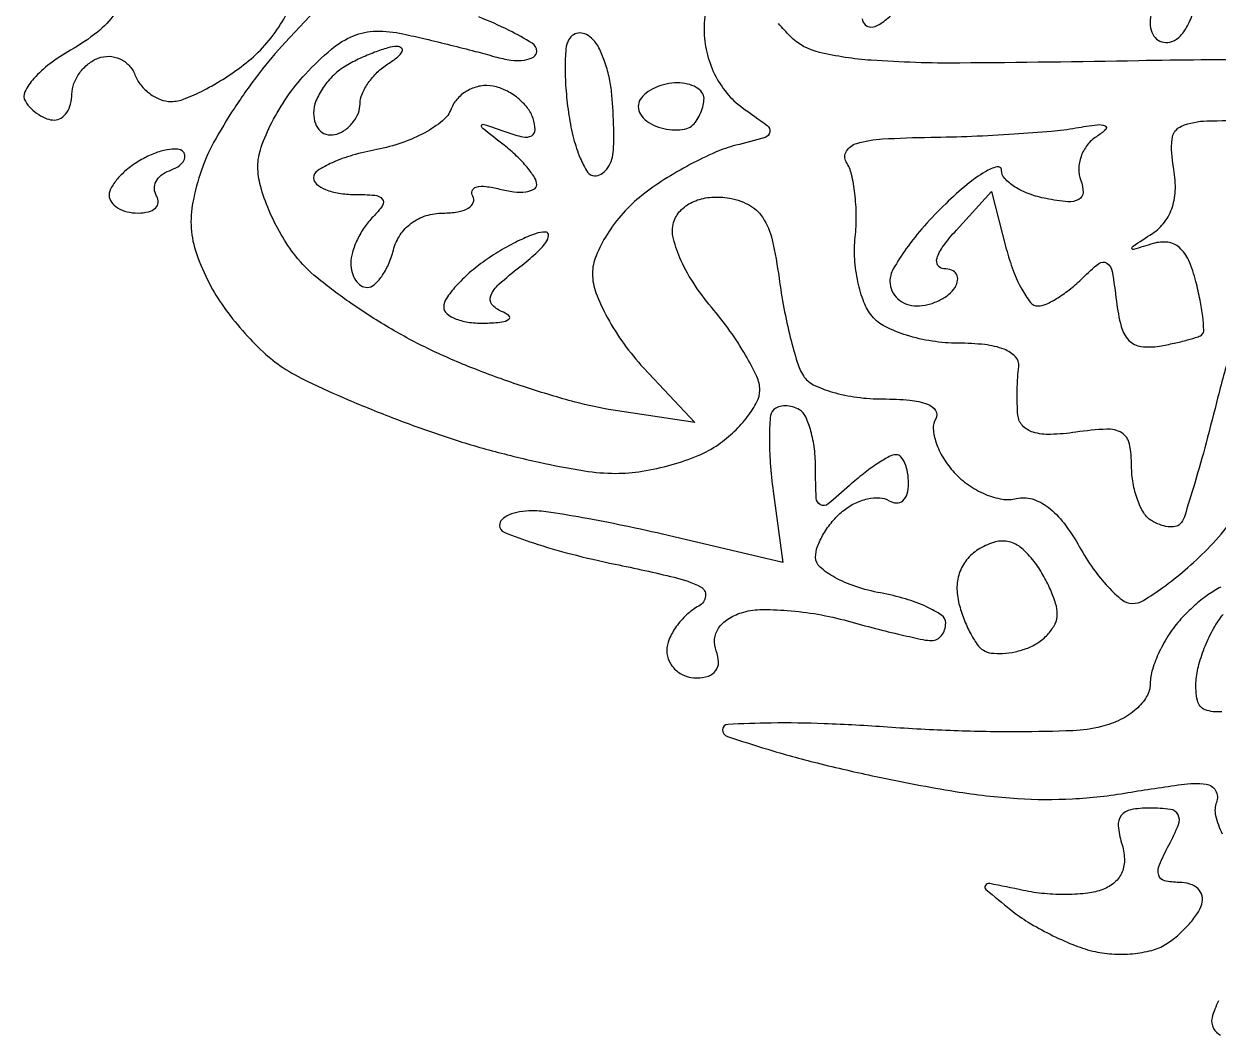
# Model space of a CAD drawing. Extents: x 3.4 to 43.8, y 4.7 to 62.8.
# Drawn here: x 8.75 to 14.18, y 13.01 to 17.61 of the extents above; entities that cross this region are included whole.
import ezdxf

# ---------------------------------------------------------------- set-up
doc = ezdxf.new("R2010")
doc.units = 0
doc.header["$MEASUREMENT"] = 0

msp = doc.modelspace()

# ---------------------------------------------------------------- linework, layer by layer
for points in [[(14.088682, 17.9352, 0.181742), (14.081447, 17.93248, 0.003466), (14.050921, 17.905378, 0.007933), (14.015641, 17.872588, 0.005171), (13.97592, 17.83368, 0.049738), (13.937062, 17.786213, 0.037956), (13.904221, 17.727604, 0.038928), (13.881734, 17.667321, 0.06992), (13.8744, 17.61513, 0.088783), (13.881945, 17.572972, 0.129074), (13.903509, 17.542181, 0.141529), (13.935752, 17.527706, 0.116144), (13.973494, 17.531131, 0.134669), (14.012464, 17.557194, 0.059385), (14.047494, 17.608956, 0.052698), (14.073681, 17.676266, 0.048085), (14.086256, 17.749681, 0.005651), (14.090689, 17.820819, 0.009465), (14.092606, 17.880704, 0.003569), (14.092905, 17.930982, 0.413862)], [(11.338634, 17.540721, 0.083256), (11.309603, 17.562405, 0.119412), (11.278523, 17.569935, 0.136095), (11.250349, 17.562122, 0.124844), (11.229122, 17.540721, 0.114019), (11.215334, 17.497059, 0.019746), (11.211905, 17.409937, 0.020576), (11.216225, 17.305409, 0.017134), (11.229175, 17.19495, 0.025098), (11.250655, 17.089617, 0.037629), (11.280748, 17.000767, 0.04248), (11.314342, 16.937279, 0.255126), (11.346002, 16.92, 0.134777), (11.37537, 16.928063, 0.090085), (11.401831, 16.951064, 0.078467), (11.421402, 16.98533, 0.067717), (11.430742, 17.02575, 0.021257), (11.433324, 17.078024, 0.008361), (11.432612, 17.150138, 0.008258), (11.429246, 17.228171, 0.01021), (11.423428, 17.3007, 0.031337), (11.411911, 17.370673, 0.028461), (11.391484, 17.441001, 0.029599), (11.365863, 17.501808, 0.076446)], [(10.4481, 17.508332, 0.065375), (10.405626, 17.502101, 0.02089), (10.344862, 17.4821, 0.020446), (10.278341, 17.453924, 0.021472), (10.21545, 17.420824, 0.058928), (10.158823, 17.378209, 0.051803), (10.11089, 17.32181, 0.054683), (10.078238, 17.26084, 0.095894), (10.0674, 17.204846, 0.084909), (10.075417, 17.157975, 0.126344), (10.098464, 17.123568, 0.142791), (10.132888, 17.107126, 0.121513), (10.17315, 17.11035, 0.079842), (10.213569, 17.131449, 0.068384), (10.247836, 17.165145, 0.070212), (10.270978, 17.205841, 0.094494), (10.2789, 17.247386, -0.101398), (10.288082, 17.2922, -0.051209), (10.316177, 17.342836, -0.047886), (10.357257, 17.391158, -0.051749), (10.4058, 17.42939, 0.026676), (10.449374, 17.460305, 0.10248), (10.470572, 17.48567, 0.35071), (10.467703, 17.501194, 0.184183)], [(11.722093, 17.343, 0.055887), (11.67199, 17.337382, 0.049696), (11.622246, 17.320753, 0.052635), (11.580191, 17.296275, 0.096533), (11.553379, 17.267265, 0.149708), (11.544885, 17.234863, 0.123524), (11.555026, 17.200459, 0.099406), (11.583048, 17.169185, 0.069014), (11.624715, 17.146194, 0.047781), (11.673657, 17.1326, 0.051658), (11.723009, 17.129031, 0.057874), (11.765526, 17.13531, 0.131535), (11.793429, 17.151429, 0.058539), (11.812794, 17.17595, 0.038979), (11.829145, 17.207854, 0.039051), (11.840306, 17.241807, 0.059958), (11.844, 17.2725, 0.168769), (11.834655, 17.299397, 0.094708), (11.80819, 17.322291, 0.075392), (11.768725, 17.337771, 0.055888)], [(10.884984, 17.328102, 0.09102), (10.827221, 17.328681, 0.081116), (10.770444, 17.309018, 0.081919), (10.723341, 17.272556, 0.095834), (10.693476, 17.224654, -0.131427), (10.654249, 17.1706, -0.045371), (10.573433, 17.116373, -0.041321), (10.469217, 17.070117, -0.037438), (10.355332, 17.039786, 0.023714), (10.245024, 17.013625, 0.035391), (10.15198, 16.979551, 0.038685), (10.085013, 16.943044, 0.253836), (10.0674, 16.910585, 0.224914), (10.081039, 16.881798, 0.075632), (10.122073, 16.857486, 0.057541), (10.182248, 16.840899, 0.03852), (10.25352, 16.8354, -0.02009), (10.34609, 16.831679, -0.201593), (10.379715, 16.81425, -0.338229), (10.380958, 16.784984, -0.043912), (10.33812, 16.73388, 0.047088), (10.299265, 16.686926, 0.037433), (10.266422, 16.629875, 0.038655), (10.243899, 16.571849, 0.073375), (10.2366, 16.52238, 0.066163), (10.242188, 16.480338, 0.083337), (10.258553, 16.444707, 0.099278), (10.282834, 16.420876, 0.145549), (10.311333, 16.4124, 0.181596), (10.343152, 16.42435, 0.059916), (10.377111, 16.462103, 0.050447), (10.407876, 16.51684, 0.038887), (10.430313, 16.5816, -0.081675), (10.461137, 16.650852, -0.087007), (10.511991, 16.704861, -0.085457), (10.579026, 16.73903, -0.075364), (10.656673, 16.7508, 0.040941), (10.723187, 16.756255, 0.088732), (10.771363, 16.773334, 0.165777), (10.793664, 16.798528, 0.241954), (10.791376, 16.82751, -0.236417), (10.789164, 16.852225, -0.238295), (10.80763, 16.868681, -0.095442), (10.851367, 16.871735, -0.033809), (10.913283, 16.859943, 0.033867), (10.978184, 16.847591, 0.059135), (11.032863, 16.84747, 0.089062), (11.069699, 16.858605, 0.282036), (11.0826, 16.879656, 0.142534), (11.073282, 16.91168, 0.031003), (11.03911, 16.958714, 0.029941), (10.991225, 17.0101, 0.024797), (10.93455, 17.058931, -0.00202), (10.837024, 17.135508, -0.280364), (10.832093, 17.148832, -0.454037), (10.841473, 17.154279, -0.002776), (10.946094, 17.118227, 0.030576), (11.020133, 17.097235, 0.17695), (11.059754, 17.102622, 0.287246), (11.075316, 17.12943, 0.07212), (11.065983, 17.181469, 0.086195), (11.040359, 17.229116, 0.056191), (10.996437, 17.273725, 0.054628), (10.941975, 17.308768, 0.067862)], [(9.474495, 17.028973, 0.20043), (9.447767, 17.041549, 0.056465), (9.40084, 17.038323, 0.047395), (9.34371, 17.022133, 0.034845), (9.284145, 16.994051, 0.038313), (9.227764, 16.956562, 0.043019), (9.180083, 16.912198, 0.047664), (9.147036, 16.86783, 0.137081), (9.1368, 16.831196, 0.160988), (9.146936, 16.800531, 0.096525), (9.175544, 16.774416, 0.078033), (9.218251, 16.756778, 0.059048), (9.268693, 16.7508, 0.059426), (9.31576, 16.756414, 0.127308), (9.347795, 16.773529, 0.191306), (9.359987, 16.798844, 0.157368), (9.352766, 16.828174, -0.129812), (9.342894, 16.860614, -0.127277), (9.350212, 16.893966, -0.110205), (9.374239, 16.923156, -0.080085), (9.411223, 16.943492, 0.051848), (9.448807, 16.961487, 0.096163), (9.473648, 16.984254, 0.148273), (9.48206, 17.007823, 0.198492)], [(11.122574, 16.664319, 0.093648), (11.07707, 16.656736, 0.022316), (11.005951, 16.626961, 0.022173), (10.925987, 16.584775, 0.020308), (10.847624, 16.534503, 0.026292), (10.775647, 16.478227, 0.031994), (10.714832, 16.41805, 0.033625), (10.671576, 16.362255, 0.149156), (10.6596, 16.323003, 0.223868), (10.673752, 16.292979, 0.080945), (10.715515, 16.268604, 0.060516), (10.777059, 16.253159, 0.04004), (10.84995, 16.249879, 0.017389), (10.923929, 16.255055, 0.134592), (10.955924, 16.267545, 0.496035), (10.956089, 16.283943, 0.070835), (10.921921, 16.303439, -0.128585), (10.879024, 16.334903, -0.275993), (10.873364, 16.374041, -0.111594), (10.910879, 16.426898, -0.018963), (11.006521, 16.506379, 0.019949), (11.078631, 16.566545, 0.050508), (11.12434, 16.617148, 0.138806), (11.13629, 16.649103, 0.432006)], [(12.2788, 15.855207, 0.068754), (12.247579, 15.869011, 0.070587), (12.214068, 15.873666, 0.077478), (12.183462, 15.868805, 0.118859), (12.160666, 15.854866, 0.179953), (12.14507, 15.820798, 0.017059), (12.141425, 15.727593, 0.020096), (12.145469, 15.612771, 0.014485), (12.158826, 15.485257), (12.20232, 15.160982), (11.70591, 15.27777, 0.005811), (11.505001, 15.322579, 0.006641), (11.311831, 15.360639, 0.006057), (11.14728, 15.38874, 0.037043), (11.06145, 15.395878, 0.043781), (11.004774, 15.391416, 0.063898), (10.95689, 15.376933, 0.084087), (10.924505, 15.355291, 0.206331), (10.9134, 15.329526, 0.308296), (10.934659, 15.298325, 0.012818), (11.068055, 15.249788, 0.018359), (11.238079, 15.199678, 0.011554), (11.439886, 15.153109, -0.007368), (11.708277, 15.093537, -0.057677), (11.828308, 15.049942, -0.31782), (11.850877, 15.007808, -0.2386), (11.820586, 14.962779, 0.05798), (11.764827, 14.922461, 0.052323), (11.717625, 14.869116, 0.055625), (11.685467, 14.811449, 0.099718), (11.6748, 14.758496, 0.11002), (11.685226, 14.711688, 0.099902), (11.714736, 14.671842, 0.095023), (11.758845, 14.645118, 0.089045), (11.810751, 14.6358, 0.078342), (11.863781, 14.64416, 0.158935), (11.897584, 14.668701, 0.164671), (11.909711, 14.70774, 0.085503), (11.899668, 14.758369, -0.116001), (11.892404, 14.811675, -0.122688), (11.909981, 14.861414, -0.104296), (11.952033, 14.902941, -0.066081), (12.014611, 14.932348, -0.072156), (12.098557, 14.946177, -0.024211), (12.223054, 14.94254, -0.023512), (12.362285, 14.925096, -0.024812), (12.496744, 14.894851, 0.004581), (12.623989, 14.860768, 0.005909), (12.741493, 14.831921, 0.004573), (12.840252, 14.809861, 0.05084), (12.88035, 14.805472, 0.126788), (12.904546, 14.811516, 0.101604), (12.925162, 14.828864, 0.09046), (12.939018, 14.854947, 0.077125), (12.9438, 14.885767, 0.248969), (12.925357, 14.920509, 0.040853), (12.856821, 14.959125, 0.036741), (12.76113, 14.994924, 0.02478), (12.6477, 15.022082, -0.032953), (12.53432, 15.051193, -0.046324), (12.438579, 15.092781, -0.055539), (12.371884, 15.139728, -0.21484), (12.3516, 15.184756, -0.090218), (12.360405, 15.233158, -0.043015), (12.387788, 15.290448, -0.040768), (12.427657, 15.347087, -0.045841), (12.474794, 15.394124, -0.05732), (12.528478, 15.429159, -0.06058), (12.58774, 15.450301, -0.067771), (12.643403, 15.455119, -0.126816), (12.686294, 15.44179, 0.131168), (12.719845, 15.431679, 0.189995), (12.74866, 15.44199, 0.144341), (12.768095, 15.47265, 0.069674), (12.7746, 15.519107, 0.041139), (12.770438, 15.569605, 0.060603), (12.757918, 15.612256, 0.079677), (12.739534, 15.641219, 0.21476), (12.717811, 15.651, 0.127166), (12.686856, 15.642998, 0.019706), (12.632258, 15.609871, 0.02089), (12.569708, 15.564597, 0.016815), (12.506311, 15.510988, -0.012696), (12.408705, 15.427063, -0.298414), (12.374166, 15.42343, -0.269238), (12.354576, 15.454022, -0.010893), (12.3516, 15.590595, 0.030626), (12.346243, 15.677966, 0.03652), (12.330215, 15.758918, 0.039585), (12.306882, 15.823316, 0.148704)], [(13.34565, 15.165935, 0.054588), (13.288607, 15.226216, 0.11798), (13.232005, 15.254901, 0.124866), (13.17073, 15.254027, 0.065141), (13.099718, 15.224604, 0.082352), (13.044556, 15.179332, 0.089291), (13.0088, 15.119833, 0.085783), (12.99515, 15.049559, 0.069233), (13.00418, 14.973081, 0.027784), (13.026183, 14.904705, 0.029252), (13.055318, 14.840393, 0.030566), (13.08687, 14.788345, 0.103148), (13.115577, 14.761107, 0.109212), (13.150632, 14.748864, 0.042506), (13.202242, 14.747135, 0.039505), (13.260456, 14.754772, 0.03927), (13.316866, 14.771477, 0.060955), (13.368308, 14.798795, 0.060221), (13.41188, 14.837806, 0.06573), (13.441448, 14.882061, 0.114936), (13.4514, 14.924782, 0.074471), (13.444101, 14.973514, 0.02899), (13.420336, 15.037563, 0.027916), (13.386124, 15.105067, 0.030969)], [(13.871676, 14.0436, 0.045328), (13.786796, 14.035889, 0.180634), (13.742683, 14.00953, 0.194495), (13.728521, 13.962174, 0.053483), (13.74432, 13.884419, -0.065927), (13.756973, 13.813137, -0.107611), (13.746604, 13.752873, -0.117223), (13.713165, 13.705853, -0.088439), (13.658699, 13.672994, -0.062624), (13.590659, 13.656248, -0.026128), (13.496181, 13.650194, -0.025351), (13.393116, 13.654209, -0.029925), (13.296627, 13.668739, 0.003253), (13.143829, 13.700157, 0.30832), (13.12415, 13.691793, 0.378589), (13.127086, 13.672761, 0.003919), (13.2399, 13.58039, 0.032692), (13.319458, 13.524442, 0.020385), (13.419159, 13.469095, 0.020432), (13.522364, 13.422368, 0.034584), (13.612544, 13.392968, 0.046407), (13.69998, 13.379462, 0.038231), (13.794391, 13.380964, 0.039727), (13.881491, 13.396072, 0.078056), (13.945909, 13.423836, 0.037768), (13.998082, 13.46254, 0.031324), (14.047428, 13.511003, 0.032431), (14.087123, 13.561422, 0.070206), (14.109065, 13.605494, 0.138772), (14.110809, 13.643415, 0.144793), (14.092315, 13.675911, 0.117609), (14.055218, 13.69773, 0.074518), (14.005373, 13.7052, -0.058841), (13.939584, 13.712969, -0.273584), (13.913214, 13.738498, -0.16842), (13.916298, 13.78501, -0.022875), (13.959, 13.8744, 0.025554), (14.003129, 13.968064, 0.219855), (14.001164, 14.013099, 0.246715), (13.966149, 14.037602, 0.031714)]]:
    msp.add_lwpolyline(points, format="xyb", close=True)
for points in [[(10.227336, 17.838007), (9.938051, 17.527053, 0.023507), (9.820575, 17.388233, 0.018693), (9.706826, 17.228198, 0.01907), (9.612477, 17.071654, 0.044234), (9.557132, 16.94633, 0.032833), (9.517945, 16.800087, 0.066446), (9.510399, 16.681347, 0.067416), (9.534266, 16.565897, 0.034705), (9.592925, 16.430143, 0.036186), (9.656789, 16.325883, 0.02426), (9.743689, 16.216294, 0.02447), (9.838746, 16.117846, 0.043514), (9.927226, 16.048177, 0.034147), (10.040403, 15.984607, 0.009722), (10.224283, 15.901594, 0.009742), (10.436068, 15.81574, 0.010179), (10.647981, 15.739514, 0.014449), (10.86526, 15.673244, 0.013108), (11.093144, 15.617252, 0.013254), (11.299672, 15.577917, 0.040447), (11.441807, 15.5664, 0.039764), (11.562761, 15.576034, 0.028847), (11.69475, 15.605086, 0.029355), (11.817612, 15.647585, 0.054879), (11.909776, 15.698097, 0.037656), (11.981722, 15.757029, 0.039817), (12.042568, 15.825069, 0.04321), (12.084764, 15.891826, 0.119899), (12.0978, 15.945406, 0.109673), (12.084283, 16.00629, 0.022819), (12.033154, 16.103885, 0.022937), (11.961973, 16.213947, 0.019895), (11.877728, 16.322559, -0.030837), (11.793849, 16.435724, -0.042263), (11.734026, 16.547418, -0.049269), (11.702677, 16.645693, -0.145191), (11.70815, 16.715683, -0.110851), (11.742157, 16.766782, -0.088726), (11.79739, 16.803428, -0.077841), (11.868772, 16.821916, -0.059853), (11.949372, 16.820184, -0.084265), (12.046273, 16.78923, -0.130769), (12.110874, 16.730552, -0.087187), (12.153824, 16.6288, -0.02313), (12.185366, 16.4547, 0.01344), (12.207504, 16.317391, 0.014407), (12.236569, 16.184641, 0.014072), (12.267942, 16.07237, 0.063525), (12.296109, 16.01055, 0.142207), (12.341281, 15.969808, 0.041731), (12.429331, 15.935864, 0.038227), (12.539539, 15.912591, 0.032936), (12.657686, 15.9048, -0.021737), (12.780768, 15.899447, -0.067823), (12.861482, 15.881196, -0.161615), (12.897863, 15.851881, -0.289083), (12.898205, 15.814869, 0.158181), (12.88704, 15.769206, 0.064673), (12.900075, 15.705915, 0.055196), (12.933169, 15.636083, 0.045712), (12.982619, 15.570246, 0.056816), (13.046804, 15.513756, 0.052887), (13.123568, 15.471566, 0.056717), (13.200767, 15.449071, 0.104472), (13.265857, 15.451542, -0.135774), (13.336693, 15.449859, -0.090555), (13.409323, 15.412574, -0.066878), (13.482118, 15.339334, -0.034305), (13.553215, 15.230865, 0.02615), (13.61536, 15.132599, 0.033488), (13.682915, 15.049595, 0.035503), (13.746499, 14.990395, 0.171332), (13.792373, 14.9742, 0.13608), (13.843569, 14.988396, 0.021149), (13.932139, 15.046842, 0.022238), (14.03306, 15.126806, 0.017722), (14.134708, 15.221492, 0.036151), (14.232004, 15.333976, 0.036746)], [(9.162266, 17.658302, -0.076194), (9.083523, 17.57394, -0.037599), (8.961584, 17.491839, 0.032014), (8.866294, 17.429214, 0.050222), (8.794347, 17.362753, 0.065764), (8.753633, 17.302378, 0.259487), (8.755612, 17.259189, 0.060296), (8.781704, 17.226527, 0.050908), (8.816268, 17.198883, 0.053186), (8.853646, 17.180056, 0.090326), (8.887993, 17.1738, 0.146367), (8.918351, 17.182881, 0.099164), (8.944215, 17.208418, 0.083055), (8.96165, 17.246597, 0.065754), (8.9676, 17.291649, -0.09156), (8.976555, 17.34014, -0.066719), (9.00282, 17.388395, -0.065192), (9.041664, 17.429108, -0.078231), (9.087499, 17.455507, -0.100452), (9.136817, 17.463779, -0.098266), (9.185879, 17.452293, -0.097606), (9.227093, 17.422842, -0.097642), (9.254043, 17.379958, 0.077417), (9.280708, 17.333489, 0.065039), (9.321693, 17.294108, 0.066762), (9.370184, 17.267477, 0.092486), (9.418836, 17.2584, 0.093755), (9.478926, 17.269767, 0.025242), (9.567756, 17.309906, 0.024641), (9.665878, 17.366628, 0.023279), (9.759891, 17.43374, 0.044152), (9.845178, 17.513955, 0.041125), (9.91732, 17.609729, 0.043784), (9.966949, 17.706026, 0.097395)], [(11.861549, 17.702065, 0.074541), (11.844, 17.585001, 0.059163), (11.856148, 17.482697, 0.054876), (11.891986, 17.383292, 0.056248), (11.947426, 17.296423, 0.069956), (12.017419, 17.231127, -0.008417), (12.130999, 17.148688, -0.279581), (12.143017, 17.118676, -0.288948), (12.121827, 17.094851, -0.008846), (11.988864, 17.058968, 0.041697), (11.895468, 17.027056, 0.019353), (11.780055, 16.971121, 0.019016), (11.662669, 16.902654, 0.025122), (11.561646, 16.831098, 0.044191), (11.475465, 16.750029, 0.04114), (11.402566, 16.653214, 0.043797), (11.352419, 16.555854, 0.097328), (11.3364, 16.474339, 0.091728), (11.352336, 16.388204, 0.032963), (11.404741, 16.274475, 0.03137), (11.480016, 16.154519, 0.032281), (11.56905, 16.046129), (11.8017, 15.7975), (11.431044, 15.853926, -0.028302), (11.256935, 15.89061, -0.013294), (11.03646, 15.956604, -0.013126), (10.80847, 16.038197, -0.017989), (10.608276, 16.124234, -0.021645), (10.422624, 16.222108, -0.019292), (10.238659, 16.339253, -0.019726), (10.08148, 16.457517, -0.055002), (9.984883, 16.555868, -0.036468), (9.919321, 16.653024, -0.030268), (9.863914, 16.764802, -0.03131), (9.825677, 16.873912, -0.068727), (9.8136, 16.961356, -0.084622), (9.828672, 17.049773, -0.034226), (9.877156, 17.162523, -0.032639), (9.947161, 17.279365, -0.035606), (10.02996, 17.382549, -0.029834), (10.148451, 17.496015, -0.07819), (10.248693, 17.557202, -0.094178), (10.35118, 17.578421, -0.058033), (10.47411, 17.56614, -0.004276), (10.575188, 17.543105, -0.002829), (10.690902, 17.514999, -0.002847), (10.803049, 17.486408, -0.005524), (10.89225, 17.46207, 0.036574), (10.965209, 17.446953, 0.064389), (11.026685, 17.446795, 0.099074), (11.067767, 17.460569, 0.268639), (11.0826, 17.486185, 0.261701), (11.061539, 17.523667, 0.020244), (10.956983, 17.581669, 0.023567), (10.818832, 17.643175, 0.015559)], [(15.751568, 17.652769, 0.035559), (15.698853, 17.578783, 0.037777), (15.662295, 17.507249, 0.099562), (15.651, 17.451087, -0.110255), (15.63955, 17.399795, -0.221788), (15.608397, 17.373818, -0.124175), (15.552361, 17.373177, -0.028212), (15.46065, 17.400749, 0.076564), (15.327631, 17.427109, 0.004195), (14.900881, 17.441799, 0.006432), (14.390874, 17.44851, 0.00465), (13.822354, 17.443389, -0.002851), (13.007789, 17.433121, -0.019318), (12.605053, 17.445904, -0.039567), (12.368814, 17.481476, -0.14012), (12.236104, 17.555182, -0.02438), (12.183165, 17.613551, -0.027548)], [(12.563198, 17.634393, 0.143077), (12.578008, 17.607277, 0.199242), (12.603258, 17.5968, 0.147699), (12.641085, 17.608223, 0.034163), (12.694444, 17.649197, 0.032394)], [(14.245386, 16.133638, 0.018609), (14.182575, 15.914653, -0.004833), (14.128608, 15.704858, -0.007102), (14.076788, 15.521649, -0.003715), (14.029771, 15.368183, -0.120753), (14.009731, 15.335131, -0.159215), (13.988004, 15.324105, -0.069807), (13.955348, 15.323633, -0.058941), (13.91747, 15.333011, -0.048324), (13.880029, 15.351421, -0.11897), (13.845391, 15.386407, -0.048573), (13.816305, 15.447162, -0.044435), (13.796476, 15.521513, -0.042978), (13.7898, 15.599041, 0.050392), (13.779516, 15.700818, 0.208513), (13.744778, 15.750254, 0.150842), (13.676384, 15.767551, 0.023505), (13.536, 15.753646, -0.028354), (13.421212, 15.743399, -0.080211), (13.341658, 15.753616, -0.135102), (13.293467, 15.783589, -0.166294), (13.272176, 15.831748, -0.015876), (13.269325, 15.883598, -0.009988), (13.269131, 15.944279, -0.010026), (13.271333, 16.004043, -0.018067), (13.275885, 16.05285, 0.229792), (13.261153, 16.09692, 0.107968), (13.209704, 16.130726, 0.064515), (13.121813, 16.151992, 0.027142), (13.000167, 16.1586, -0.038238), (12.881894, 16.167658, -0.03774), (12.765845, 16.194625, -0.040331), (12.668238, 16.234108, -0.103635), (12.608936, 16.281239, -0.082375), (12.571639, 16.345137, -0.038325), (12.544354, 16.437461, -0.036617), (12.530007, 16.541113, -0.042239), (12.53201, 16.64084, 0.02841), (12.536712, 16.739316, 0.027123), (12.530375, 16.839243, 0.028178), (12.515008, 16.926718, 0.081009), (12.49154, 16.983501, -0.287973), (12.491891, 17.0322, -0.181694), (12.538877, 17.06743, -0.056789), (12.656822, 17.087728, -0.010746), (12.875357, 17.095487, 0.006516), (13.062826, 17.100555, 0.00606), (13.254692, 17.110575, 0.006053), (13.425044, 17.123616, 0.020312), (13.536, 17.138023, -0.01056), (13.632868, 17.152527, -0.133915), (13.669033, 17.147478, -0.543199), (13.671885, 17.130925, -0.043152), (13.629422, 17.097975, 0.085975), (13.587848, 17.059615, 0.077612), (13.559808, 17.008184, 0.079576), (13.54925, 16.951897, 0.098568), (13.558249, 16.899446, -0.090199), (13.568703, 16.844043, -0.279278), (13.549988, 16.812687, -0.14527), (13.499409, 16.80246, -0.024971), (13.401376, 16.816171, -0.040517), (13.323382, 16.837746, -0.053882), (13.257459, 16.870286, -0.065523), (13.212218, 16.908164, -0.187889), (13.1976, 16.94569, 0.490072), (13.177703, 16.961115, 0.072481), (13.123046, 16.938225, 0.038149), (13.041302, 16.880165, 0.017537), (12.9438, 16.7931, 0.02098), (12.846636, 16.691861, 0.025305), (12.764554, 16.588744, 0.025239), (12.705416, 16.496731, 0.130933), (12.69, 16.438872, 0.10896), (12.699345, 16.396497, 0.099765), (12.72581, 16.360427, 0.09533), (12.765365, 16.336239, 0.08993), (12.811907, 16.3278, 0.061875), (12.862417, 16.334075, 0.051278), (12.913363, 16.352651, 0.053305), (12.957138, 16.380012, 0.08825), (12.9861, 16.4124, 0.098841), (12.998115, 16.444659, 0.17602), (12.992857, 16.472149, 0.169435), (12.9709, 16.490555, 0.090743), (12.935681, 16.497, -0.258296), (12.908452, 16.512072, -0.221336), (12.90435, 16.54497, -0.081379), (12.932692, 16.600218, -0.024799), (12.992429, 16.673193), (13.151881, 16.849386), (13.219459, 16.588593, 0.025682), (13.250896, 16.488705, 0.03687), (13.289552, 16.404408, 0.040755), (13.329458, 16.344175, 0.22998), (13.363176, 16.3278, 0.109519), (13.400929, 16.33617, 0.030704), (13.454339, 16.36519, 0.029401), (13.512277, 16.40637, 0.027185), (13.566601, 16.455086, -0.028303), (13.640664, 16.521208, -0.329634), (13.677191, 16.522501, -0.20351), (13.701637, 16.484178, -0.012935), (13.720693, 16.349336, 0.034701), (13.741973, 16.234935, 0.128837), (13.777446, 16.171448, 0.171529), (13.832935, 16.143593, 0.074222), (13.9167, 16.145493, 0.010558), (13.983345, 16.158446, 0.013808), (14.04362, 16.173241, 0.011359), (14.092836, 16.187983, 0.113385), (14.111167, 16.19896, 0.220379), (14.118688, 16.218259, 0.014401), (14.113098, 16.27951, 0.018768), (14.101182, 16.35462, 0.012759), (14.08226, 16.439085, 0.04071), (14.04965, 16.53514, 0.109354), (14.007575, 16.593274, 0.151167), (13.954077, 16.617576, 0.106426), (13.887792, 16.61188, -0.002566), (13.798439, 16.584959, -0.477087), (13.791464, 16.589759, -0.272669), (13.796602, 16.600271, -0.001857), (13.884226, 16.657679, 0.087849), (13.939985, 16.709783, 0.08446), (13.975392, 16.778549, 0.074397), (13.988851, 16.862774, 0.049746), (13.980114, 16.960167, -0.068846), (13.973602, 17.086718, -0.280937), (14.017279, 17.146144, -0.092456), (14.132259, 17.17003, -0.005111), (14.500988, 17.1738)], [(14.195571, 15.048761, 0.031328), (14.137338, 15.013354, 0.029997), (14.074025, 14.963305, 0.026591), (14.014412, 14.904089, 0.039425), (13.960827, 14.83458, 0.033547), (13.915529, 14.753764, 0.034915), (13.884303, 14.674204, 0.076198), (13.8744, 14.6096, -0.134389), (13.858228, 14.550518, -0.078918), (13.811159, 14.493704, -0.066753), (13.739683, 14.446042, -0.052272), (13.652039, 14.414015, -0.051805), (13.522073, 14.395383, -0.009066), (13.274526, 14.390249, -0.009752), (12.98279, 14.395179, -0.008616), (12.679139, 14.41148, 0.008036), (12.391347, 14.427265, 0.013457), (12.149071, 14.430126, 0.007095), (11.951771, 14.424344, 0.401533), (11.9286, 14.400142, 0.321989), (11.950511, 14.369646, 0.007083), (12.133623, 14.310868, 0.01338), (12.358986, 14.248574, 0.008297), (12.62655, 14.186961, 0.011796), (12.987019, 14.119076, 0.024684), (13.270531, 14.086847, 0.02956), (13.520278, 14.085665, 0.027976), (13.773124, 14.113669, -0.00751), (14.016559, 14.150766, -0.061578), (14.128648, 14.152246, -0.24351), (14.172059, 14.123335, -0.22151), (14.175827, 14.069275, 0.152995), (14.172063, 14.009399, 0.051821), (14.201883, 13.926269, 0.045759)], [(14.199609, 14.481953, -0.125429), (14.124067, 14.490976, -0.255914), (14.088984, 14.53252, -0.068544), (14.083317, 14.621884, -0.048566), (14.096145, 14.696354, -0.029956), (14.124768, 14.780591, -0.029881), (14.163444, 14.861237, -0.046483), (14.206942, 14.924842, 0.034707)], [(14.185429, 13.166048, 0.052734), (14.155709, 13.089711, 0.207784), (14.162779, 13.040892, 0.121676), (14.193873, 13.010435, 0.081512)]]:
    msp.add_lwpolyline(points, format="xyb")

doc.saveas('drawing.dxf')
